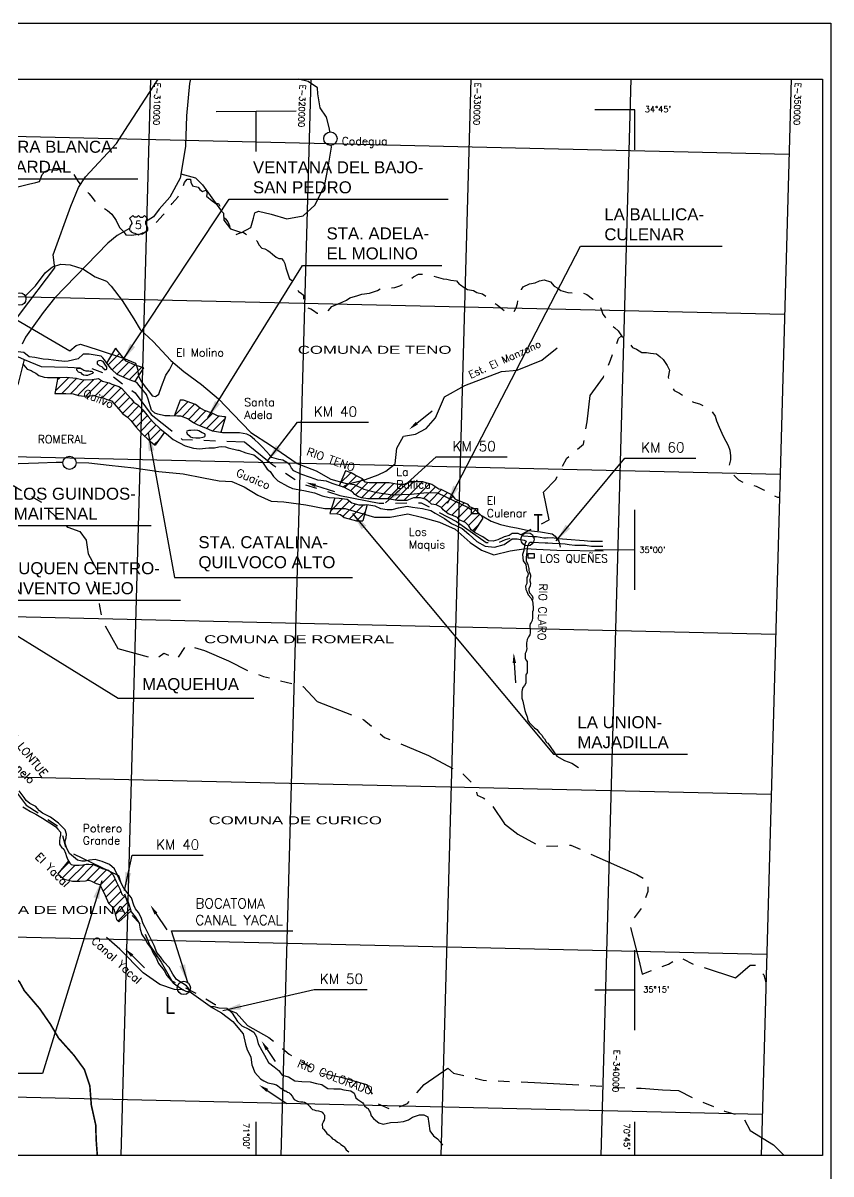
# Model space of a CAD drawing. Extents: x -169 to 91, y -255 to -61.
# Drawn here: x -2.4 to 86.5, y -187.1 to -60.6 of the extents above; entities that cross this region are included whole.
import ezdxf
from ezdxf.enums import TextEntityAlignment as Align

# ---------------------------------------------------------------- set-up
doc = ezdxf.new("R2010")
doc.units = 0
doc.linetypes.add('PHANTOM', pattern=[63.5, 31.75, -6.35, 6.35, -6.35, 6.35, -6.35])
doc.layers.get('0').update_dxf_attribs({"linetype": 'CONTINUOUS'})
for name, color, linetype in [('2', 7, 'CONTINUOUS'), ('4', 4, 'CONTINUOUS'), ('8', 8, 'CONTINUOUS'), ('CAMINOS', 10, 'CONTINUOUS'), ('CARTAS-IGM', 10, 'CONTINUOUS'), ('CIUDADES', 3, 'CONTINUOUS'), ('COMUNAS', 32, 'CONTINUOUS'), ('COORDENADAS', 1, 'CONTINUOUS'), ('FFCC', 7, 'CONTINUOUS'), ('PROVINCIAS', 32, 'CONTINUOUS'), ('RIO', 4, 'CONTINUOUS'), ('RUTA5', 6, 'CONTINUOUS'), ('SECTOR_B', 40, 'CONTINUOUS'), ('SECTOR_C', 90, 'CONTINUOUS')]:
    doc.layers.add(name, color=color, linetype=linetype)
doc.styles.add('1', font='ARIAL.TTF')
doc.styles.add('2', font='ARIAL.TTF')
doc.styles.add('ROMANS', font='romans.shx')
doc.linetypes.add('TRACKS', pattern='A,3.81,[130,ltypeshp.shx,S=6.35,R=0,X=0,Y=0],3.81', length=7.62)
doc.dimstyles.get("Standard").update_dxf_attribs({"dimscale": 0, "dimtxt": 3, "dimasz": 2, "dimexe": 1.25, "dimexo": 0.625, "dimtad": 1, "dimdec": 4, "dimtxsty": '1', "dimcen": 2.5, "dimclrd": 2, "dimclre": 2, "dimazin": 3, "dimtfac": 1, "dimtdec": 4, "dimtmove": 0, "dimatfit": 3, "dimtolj": 1, "dimtzin": 0})
pattern_1 = [(45, (-94.3431, -104.667), (-0.4939148, 0.4939148), [])]

# ---------------------------------------------------------------- blocks, each defined once
blk = doc.blocks.new('CARTA')
at = {"layer": '8'}
for p, q in [((-69.07, 521.7), (-69.07, 776.7)), ((-69.07, 776.7), (124.93, 776.7))]:
    blk.add_line(p, q, dxfattribs=at)

msp = doc.modelspace()

# ---------------------------------------------------------------- hatches: boundary and pattern name
at = {"layer": 'SECTOR_B'}
h = msp.add_hatch(dxfattribs=at)
h.set_pattern_fill('ANSI31', color=256, scale=0.22, style=0)
h.set_pattern_definition(pattern_1)
h.paths.add_polyline_path([(9.77, -102.27), (9.48, -101.91), (8.43, -100.75), (8.14, -100.57), (7.38, -100.31), (7.06, -100.17), (6.33, -99.99), (5.9, -99.7), (5.21, -99.81), (4.42, -99.84), (4.05, -99.81), (3.44, -99.63), (2.35, -99.55), (1.57, -99.56), (1.42, -99.56), (1.11, -101.32), (1.58, -101.32), (2.3, -101.32), (3.13, -101.37), (3.71, -101.54), (4.37, -101.61), (5.39, -101.56), (5.49, -101.55), (5.61, -101.62), (6.48, -101.84), (6.75, -101.96), (7.33, -102.15), (8.14, -103.05), (8.57, -103.58), (9.08, -103.92), (9.47, -104.31), (10.02, -104.99), (10.64, -105.7), (11.51, -106.52), (12.12, -107.02), (13.16, -105.59), (12.67, -105.2), (11.91, -104.47), (11.36, -103.86), (10.78, -103.14), (10.21, -102.56)])
h = msp.add_hatch(dxfattribs=at)
h.set_pattern_fill('ANSI31', color=256, scale=0.22, style=0)
h.set_pattern_definition(pattern_1)
h.paths.add_polyline_path([(16.55, -102.54), (15.25, -102.08), (14.9, -102.08), (14.22, -103.82), (14.6, -103.84), (14.95, -103.84), (15.71, -104.11), (16.07, -104.37), (16.33, -104.55), (16.87, -104.82), (17.71, -105.13), (18.43, -105.49), (19.34, -105.63), (19.87, -103.9), (19.68, -103.9), (18.97, -103.79), (18.41, -103.51), (17.57, -103.2), (17.17, -103)])
h = msp.add_hatch(dxfattribs=at)
h.set_pattern_fill('ANSI31', color=256, scale=0.22, style=0)
h.set_pattern_definition(pattern_1)
h.paths.add_polyline_path([(37.73, -112.9), (38.75, -113.08), (39.45, -113.08), (39.81, -113.08), (40.55, -112.8), (41.32, -112.8), (41.81, -112.94), (42.13, -113.15), (42.52, -113.5), (43.05, -113.57), (43.61, -113.86), (43.79, -114.14), (44.35, -114.56), (44.95, -114.77), (45.37, -114.95), (45.55, -115.23), (46.25, -115.51), (46.64, -115.9), (46.89, -116.32), (47.17, -116.55), (48.17, -115.03), (48.05, -114.81), (47.24, -114.01), (46.74, -113.81), (46.57, -113.54), (45.58, -113.13), (45.13, -112.97), (44.84, -112.5), (43.57, -111.87), (43.33, -111.84), (42.56, -111.32), (41.57, -111.04), (40.22, -111.04), (39.48, -111.32), (38.9, -111.32), (37.88, -111.14), (35.65, -111.14), (35.24, -111.08), (35.03, -110.84), (33.28, -111.29), (32.76, -111.6), (32.97, -111.67), (33.29, -111.85), (33.82, -112.13), (34.1, -112.45), (34.42, -112.66), (34.84, -112.8), (35.51, -112.9), (36.43, -112.9)])
h.paths.add_polyline_path([(35.03, -110.84), (34.92, -110.73), (34.13, -110.3), (33.68, -110.05), (33.06, -109.85), (32.36, -111.47), (32.76, -111.6), (33.28, -111.29)])
h = msp.add_hatch(dxfattribs=at)
h.set_pattern_fill('ANSI31', color=256, scale=0.22, style=0)
h.set_pattern_definition(pattern_1)
h.paths.add_polyline_path([(32.91, -114.96), (34.28, -115.35), (34.98, -115.35), (35.46, -113.55), (35.4, -113.54), (35.21, -113.59), (34.52, -113.59), (33.76, -113.37), (33.26, -112.94), (32.35, -112.83), (31.9, -112.8), (31.34, -114.52), (32.19, -114.58), (32.52, -114.62)])
at = {"layer": 'SECTOR_C'}
h = msp.add_hatch(dxfattribs=at)
h.set_pattern_fill('ANSI31', color=256, scale=0.22, style=0)
h.set_pattern_definition(pattern_1)
h.paths.add_polyline_path([(8.96, -97.78), (8.69, -97.5), (8.23, -96.93), (7.96, -96.57), (7.79, -96.36), (6.81, -97.98), (6.83, -98), (7.37, -98.68), (7.96, -99.26), (9.3, -99.84), (9.88, -100.04), (10.87, -98.51), (9.93, -98.2)])
h = msp.add_hatch(dxfattribs=at)
h.set_pattern_fill('ANSI31', color=256, scale=0.22, style=0)
h.set_pattern_definition(pattern_1)
h.paths.add_polyline_path([(6.06, -155.33), (6.25, -155.75), (6.64, -156.53), (6.99, -157.36), (7.53, -157.9), (7.61, -158.14), (7.89, -159.16), (8.12, -159.44), (9.47, -158.25), (9.29, -157.6), (9.09, -157.04), (8.86, -156.75), (8.48, -156.37), (8.24, -155.8), (7.84, -155), (7.5, -154.24), (7, -153.76), (6.3, -153.57), (5.99, -153.4), (5.34, -153.12), (4.84, -153.07), (4.54, -153.07), (4.18, -153.17), (3.78, -153.19), (3.24, -153.19), (2.91, -153.11), (2.74, -152.98), (2.59, -152.72), (1.41, -154.16), (1.41, -154.17), (2.12, -154.72), (3.03, -154.95), (3.83, -154.95), (4.46, -154.91), (4.77, -154.83), (4.89, -154.84), (5.22, -154.99), (5.65, -155.22)])

# ---------------------------------------------------------------- linework, layer by layer
at = {"layer": '2'}
for p, q in [((40.91, -104.59), (42.59, -103.22)), ((29.76, -111.44), (31.84, -112.1)), ((51.63, -130.96), (51.77, -133.13)), ((12.21, -158.51), (13.41, -160.32)), ((9.59, -163.14), (10.97, -164.47)), ((24.45, -173.45), (25.32, -174.78)), ((24.46, -177.96), (26.62, -179.4))]:
    msp.add_line(p, q, dxfattribs=at)
at = {"layer": '2', "flags": 128}
for points in [[(10.31, -81.77), (10.23, -81.85, -0.233038), (9.99, -81.95, -0.233038), (9.74, -81.85), (9.67, -81.77), (9.32, -82.09), (9.34, -82.12), (9.38, -82.17), (9.42, -82.23), (9.45, -82.28), (9.48, -82.33), (9.5, -82.38), (9.51, -82.4), (9.53, -82.45), (9.54, -82.5), (9.55, -82.57), (9.55, -82.63), (9.5, -82.74), (9.46, -82.82), (9.4, -82.95), (9.36, -83.02), (9.34, -83.09), (9.33, -83.13), (9.32, -83.18), (9.32, -83.24), (9.32, -83.29), (9.32, -83.34), (9.34, -83.39), (9.38, -83.44), (9.41, -83.46), (9.48, -83.55), (9.58, -83.61), (9.7, -83.66), (9.89, -83.72), (9.97, -83.74), (10.06, -83.78), (10.14, -83.81), (10.24, -83.86), (10.28, -83.88), (10.31, -83.9)], [(10.31, -81.77), (10.38, -81.85, 0.233038), (10.63, -81.95, 0.233038), (10.87, -81.85), (10.95, -81.77), (11.3, -82.09), (11.27, -82.12), (11.24, -82.17), (11.19, -82.23), (11.16, -82.28), (11.13, -82.33), (11.11, -82.38), (11.1, -82.4), (11.08, -82.45), (11.08, -82.5), (11.07, -82.57), (11.07, -82.63), (11.11, -82.74), (11.15, -82.82), (11.21, -82.95), (11.25, -83.02), (11.28, -83.09), (11.29, -83.13), (11.29, -83.18), (11.29, -83.24), (11.29, -83.29), (11.29, -83.34), (11.28, -83.39), (11.24, -83.44), (11.21, -83.46), (11.13, -83.55), (11.04, -83.61), (10.92, -83.66), (10.72, -83.72), (10.65, -83.74), (10.55, -83.78), (10.47, -83.81), (10.38, -83.86), (10.33, -83.88), (10.31, -83.9)]]:
    msp.add_lwpolyline(points, format="xyb", dxfattribs=at)
at = {"layer": '2'}
for points in [[(41.02, -104.74), (40.79, -104.45), (40.06, -105.29)], [(29.71, -111.62), (29.82, -111.27), (28.72, -111.11)], [(51.45, -130.97), (51.82, -130.95), (51.56, -129.86)], [(12.06, -158.61), (12.37, -158.41), (11.61, -157.59)], [(9.47, -163.27), (9.72, -163.01), (8.81, -162.37)], [(24.29, -173.55), (24.6, -173.35), (23.84, -172.53)], [(24.36, -178.11), (24.56, -177.8), (23.54, -177.35)]]:
    msp.add_solid(points, dxfattribs=at)
at = {"layer": '8', "color": 8}
for p, q in [((-167.48, -66.76), (82.06, -66.76)), ((-167.48, -66.76), (85.51, -66.76)), ((85.51, -66.76), (85.51, -185.12)), ((78.77, -185.12), (-167.48, -185.12)), ((85.51, -185.12), (-167.48, -185.12))]:
    msp.add_line(p, q, dxfattribs=at)
at = {"layer": 'CAMINOS'}
for points in [[(31.35, -72.57), (31.32, -72.22), (30.96, -70.94), (30.29, -69.92), (30.04, -68.39), (29.99, -67.73), (28.97, -67.02), (27.88, -66.76)], [(14.96, -77.18), (16.57, -77.62), (17.33, -78.39), (18.35, -79.82), (19.32, -81.14), (19.63, -81.5), (19.68, -82.26), (20.4, -83.23), (21.62, -83.64), (22.64, -83.08), (22.95, -82.06), (23.1, -81.45), (23.51, -81.29), (24.89, -81.6), (26.62, -82.11), (28.41, -81.8), (29.68, -80.63), (30.75, -78.54), (31.16, -76.45), (31.52, -74.26), (31.5, -74.04)], [(-2.15, -90.63), (-1.04, -89.49), (0.03, -88.06), (0.85, -87.4), (1.76, -87.1), (2.79, -87.2), (4.16, -87.61), (5.54, -88.52), (6.77, -88.98), (7.28, -89.54), (8.5, -91.12), (9.78, -93.11), (10.49, -94.29), (11.92, -95.61), (13.86, -97.7), (15.29, -98.93), (17.23, -100.35), (19.11, -101.93), (20.7, -103.62), (22.64, -105.61), (24.83, -107.03), (27.74, -109.02), (29.83, -109.84), (31.46, -110.76), (33.03, -111.18), (34, -111.33), (35.07, -111.84), (36.5, -112.2), (38.23, -112.46), (40.27, -112.4), (42.01, -112.2), (43.18, -112.25), (46.55, -113.88)], [(-3.12, -91.52), (-3.34, -92.3), (-3.39, -92.76), (-3.08, -93.22), (2.73, -96.63), (3.45, -96.07), (3.91, -95.92), (5.85, -96.53), (8.65, -97.45), (9.98, -98.01), (10.18, -98.62), (10.29, -99.44), (10.64, -100.05), (11.05, -100.61), (11.51, -101.17), (11.82, -101.58), (12.17, -101.68), (12.53, -101.42), (12.84, -100.56), (13.3, -99.33), (13.71, -98.72), (14.1, -97.91)], [(-7.93, -109.66), (-5.47, -109.03), (-2.91, -109.03), (-0.68, -108.97), (1.23, -108.9), (1.98, -108.9)], [(3.43, -108.92), (4.84, -108.97), (7.08, -109.23), (9.77, -109.49), (12.53, -109.89), (15.23, -110.15), (17.46, -110.61), (19.17, -110.94), (20.55, -111), (21.93, -111.59), (23.44, -112.51), (24.89, -113.17), (26.27, -113.23), (28.7, -113.56), (30.8, -113.96), (33.03, -113.96), (36.25, -114.94), (37.96, -114.94), (39.93, -114.55), (41.44, -114.94), (43.42, -115.47), (45.12, -116.25), (46.77, -117.7), (48.01, -118.55), (49.39, -119.08), (51.17, -118.62), (52.88, -118.36)], [(46.55, -113.88), (46.93, -114.11)], [(47.59, -114.49), (48.11, -114.79), (49.07, -115.37), (50.12, -115.72), (51.08, -115.94), (52.06, -116.14), (53.19, -116.39), (54.52, -116.55), (55.78, -116.77), (56.13, -117.02), (56.53, -117.58), (56.68, -118.23)], [(52.88, -118.36), (54.06, -118.46), (56.31, -118.56), (61.4, -118.63)]]:
    msp.add_lwpolyline(points, dxfattribs=at)
at = {"layer": 'CARTAS-IGM', "color": 2}
for p, q in [((27.65, -70.3), (18.85, -70.35)), ((23.25, -74.72), (23.25, -70.32)), ((64.88, -70.13), (60.48, -70.15)), ((64.88, -74.53), (64.88, -70.13)), ((64.88, -122.93), (64.88, -114.13)), ((64.88, -118.53), (60.48, -118.55)), ((64.88, -171.33), (64.88, -162.53)), ((64.88, -166.93), (60.48, -166.95)), ((23.25, -185.12), (23.25, -181.42)), ((64.88, -185.12), (64.88, -181.42))]:
    msp.add_line(p, q, dxfattribs=at)
at = {"layer": 'CIUDADES'}
for points in [[(46.93, -113.96), (47.59, -113.96), (47.59, -114.58), (46.93, -114.58)], [(53.17, -118.92), (53.8, -118.92), (53.8, -119.45), (53.17, -119.45)]]:
    msp.add_lwpolyline(points, close=True, dxfattribs=at)
for centre, radius in [((31.41, -73.31), 0.74), ((-2.76, -90.94), 0.682), ((2.71, -108.95), 0.726), ((53.08, -117.36), 0.726), ((15.29, -166.69), 0.726)]:
    msp.add_circle(centre, radius, dxfattribs=at)
at = {"layer": 'COMUNAS', "color": 36, "linetype": 'PHANTOM', "ltscale": 0.2, "flags": 128}
for points in [[(-19.75, -103.23), (-19.57, -99.99), (-19.62, -96.59), (-18.75, -92.78), (-20.28, -92.85), (-24.14, -92.75), (-27.31, -91.74), (-28.04, -90.95), (-31.39, -89.42), (-31.94, -89.4), (-33.66, -89.25), (-35.2, -89.03), (-34.99, -87.97), (-34.86, -85.49), (-34.86, -85.49), (-34.85, -85.49), (-34.28, -85.35), (-34.08, -84.92), (-33.95, -84.53), (-33.66, -84), (-33.36, -83.71), (-32.84, -83.69), (-32.12, -84.02), (-31.44, -84.24), (-30.51, -84.35), (-30.05, -84.22), (-29.58, -83.77), (-28.96, -83.36), (-28.17, -82.92), (-27.66, -82.67), (-27.17, -82.37), (-26.85, -81.45), (-26.8, -80.84), (-26.78, -80.36), (-26.62, -79.37), (-26.22, -78.96), (-25.58, -78.98), (-25.06, -78.61), (-24.75, -78.15), (-24.12, -78.06), (-23.65, -78.03), (-23.18, -78.15), (-22.25, -78.18), (-21.59, -77.9), (-21.02, -77.51), (-20.42, -77.44), (-19.96, -77.62), (-19.35, -77.82), (-18.91, -78.19), (-18.64, -78.96), (-18.41, -79.91), (-18.1, -80.46), (-17.79, -80.94), (-17.7, -81.35), (-17.77, -81.76), (-17.92, -82.41), (-17.8, -82.85), (-17.2, -83.15), (-16.74, -83.36), (-16.1, -83.52), (-15.6, -83.72), (-14.93, -83.6), (-14.5, -83.49), (-13.99, -83.4), (-13.51, -83.34), (-12.7, -83.53), (-12.21, -83.87), (-11.78, -84.46), (-10.8, -84.33), (-10.06, -83.94), (-9.41, -83.8), (-8.87, -83.85), (-8.29, -83.62), (-7.8, -83.16), (-7.6, -82.65), (-7.28, -82.04), (-7.05, -81.19), (-6.81, -80.53), (-6.67, -79.7), (-6.43, -78.83), (-5.72, -78.8), (-4.86, -78.95), (-3.95, -78.89), (-3.36, -78.62), (-2.83, -78.58), (-1.78, -78.3), (-1, -78.13), (-0.58, -78.01), (-0.31, -77.27), (0.01, -76.91), (0.57, -76.71), (1.31, -76.79), (1.73, -76.6), (2.39, -76.57), (3.1, -77.12), (3.64, -77.98), (3.91, -78.33), (4.24, -78.66), (4.65, -79.13), (4.84, -79.36), (5.04, -79.61), (5.55, -80.23), (6.16, -80.76), (6.88, -81.21), (7.37, -81.61), (7.85, -82.3), (8.21, -83.07), (8.65, -83.53), (8.91, -83.9), (9.54, -83.94), (10.3, -83.8), (10.73, -83.78), (11.47, -83.27), (11.86, -82.91), (12.33, -82.45), (12.63, -82.09), (13.02, -81.7), (13.29, -81.33), (13.6, -80.92), (14, -80.43), (14.29, -80.1), (14.61, -79.75), (14.97, -79.14), (15.13, -78.77), (15.37, -78.13), (15.65, -77.76), (16.03, -77.77), (16.05, -78.08), (16.24, -78.49), (16.86, -78.64), (17.03, -78.92), (17.33, -79.12), (17.69, -78.97), (17.84, -79.25), (17.77, -79.65), (18.39, -80.14), (18.79, -80.45), (19.11, -80.44), (19.3, -80.89), (19.57, -81.59), (19.64, -81.94), (19.88, -82.12), (20.11, -82.45), (20.42, -83.14), (20.5, -83.47), (20.68, -83.77), (21.02, -83.88), (21.47, -83.68), (21.8, -83.59), (22.05, -83.78), (22.33, -83.94), (22.61, -84.07), (22.97, -84.25), (23.33, -84.53), (23.57, -85.04), (23.87, -85.37), (24.18, -85.41), (24.52, -85.62), (24.78, -85.79), (25.03, -86), (25.43, -86.34), (25.73, -86.49), (26.03, -86.5), (26.25, -86.74), (26.38, -87.04), (26.5, -87.51), (26.9, -88.74), (27.2, -88.89), (27.41, -89.12), (27.65, -89.71), (27.91, -90.13), (28.2, -90.3), (28.46, -90.53), (28.43, -90.99), (28.36, -91.41), (28.51, -91.71), (28.89, -91.88), (29.27, -92.02), (29.55, -92.22), (29.94, -92.5), (30.23, -92.49), (30.55, -92.55), (30.87, -92.57), (31.56, -91.76), (32.25, -91.49), (32.68, -91.28), (33.19, -91.07), (33.54, -90.82), (34.43, -90.54), (34.86, -90.4), (35.69, -90.29), (36.59, -90.01), (37.12, -89.7), (37.63, -89.72), (38.48, -89.68), (39.04, -89.48), (39.76, -89.11), (40.56, -88.5), (41.08, -88.22), (41.49, -88.21), (41.92, -88.2), (42.67, -88.41), (43.79, -88.73), (44.22, -88.77), (44.65, -88.88), (45.28, -88.93), (45.55, -89.3), (45.71, -89.4), (46.1, -89.68), (46.48, -89.88), (47.14, -89.99), (47.52, -90.23), (48.14, -90.37), (48.77, -90.83), (49.39, -91.33), (49.74, -91.59), (50.13, -91.91), (50.58, -92.23), (51, -92.34), (51.51, -92.52), (51.84, -91.93), (51.97, -91.42), (52.09, -90.86), (52.23, -90.29), (52.42, -89.91), (52.59, -89.6), (53.29, -89.26), (53.93, -89.18), (54.39, -88.94), (54.92, -88.83), (55.62, -89.04), (56.02, -89.52), (56.43, -89.76), (56.76, -90), (57.5, -90.22), (58.16, -90.27), (58.92, -90.19), (59.6, -90.46), (60.23, -90.93), (60.58, -91.23), (61.03, -91.57), (61.21, -92.17), (61.37, -92.61), (61.62, -92.94), (61.89, -93.3), (62.26, -93.73), (62.69, -94.12), (63.05, -94.44), (63.4, -94.98)], [(-16.11, -123.15), (-17.99, -121.52), (-19.13, -120.28), (-20.3, -118.83), (-21.33, -116.94), (-22.35, -114.77), (-24, -113.19), (-27.03, -113.26), (-29.2, -113.15), (-31.09, -113.53), (-33.64, -112.88), (-34.91, -112.19), (-36.32, -111.71), (-36.32, -111.71), (-34.98, -110.2), (-32.58, -109.66), (-29.49, -108.6), (-28.05, -107.86), (-24.96, -106.47), (-23.42, -105.78), (-21.08, -104.77), (-19.75, -103.23), (-18.36, -102.16), (-18.36, -102.16), (-13.62, -98.01), (-9.89, -95.3), (-7.39, -95.08), (-4.25, -96.73), (-2.28, -97.58), (-2.95, -100.25), (-4.38, -103.3), (-6.76, -107.91), (-8.43, -110.67), (-11.66, -113.81), (-9.55, -114.44), (-8.12, -112.03), (-5.83, -111.5), (-3.42, -111.5), (-0.38, -113.28), (-0.26, -113.49), (1.12, -114.82), (2.53, -116.04), (3.84, -116.51), (4.55, -117.46), (4.65, -118.22), (4.76, -118.97), (5.68, -120.64), (5.32, -121.69), (5.75, -122.94), (6, -124.73), (6.35, -126.37), (8.02, -129.38), (12.26, -130.52), (13.08, -129.88), (14.57, -130.53), (15.56, -129.01), (17.55, -129.58), (20.18, -130.72), (22.29, -131.79), (24.04, -132.43), (28.41, -133.55), (29.96, -135.21), (35.09, -137.2), (37.36, -139.14), (42.19, -141.12), (46.02, -143.17), (47.29, -144.53), (47.55, -145.5), (48.21, -145.79), (48.96, -146.26), (50.56, -148.64), (52.01, -149.77), (54.52, -151.13), (57.86, -151), (65.1, -154.22), (66.33, -154.9), (66.3, -156.1), (65.61, -157.94), (64.31, -159.61), (65.28, -163.47), (65.68, -165.16), (68.58, -164.07), (69.81, -163.34), (71.3, -164.07), (75.94, -165.58), (77.56, -164.18), (78.12, -164.17), (79.06, -165.25), (79.3, -166.06)], [(-2.28, -97.58), (-0.41, -98.38), (2.52, -98.44), (5.02, -98.54), (7.47, -99.45), (9.92, -101.26), (11.7, -103.63), (13.41, -104.98), (15.12, -106.39), (21.94, -106.64), (25.08, -109.19), (28.17, -111.21), (32.45, -112.55), (36.75, -113.4), (41.38, -113.34), (45.27, -115.42), (48.52, -117.71), (49.79, -117.76), (50.65, -117.39), (51.89, -117.08), (55.45, -115.24), (54.85, -112.17), (56.18, -110.78), (57.41, -108.44), (59.23, -106.92), (59.63, -104.43), (59.98, -101.56), (61.43, -99.55), (62.19, -97.68), (63.1, -95.29), (63.4, -94.98), (63.4, -94.98), (63.6, -95.29), (64.21, -95.69), (64.63, -96.28), (65.06, -96.44), (65.65, -96.83), (66.15, -96.84), (66.59, -96.89), (67.27, -96.98), (67.64, -97.27), (68.01, -97.59), (68.43, -98.27), (68.7, -98.78), (68.55, -99.54), (68.83, -100.4), (69.22, -101), (69.81, -101.31), (70.45, -101.72), (70.77, -102.01), (71.34, -102.29), (71.98, -102.47), (72.41, -102.66), (73.1, -102.96), (73.35, -103.29), (73.71, -103.83), (73.88, -104.33), (74.17, -105.05), (74.44, -105.68), (74.64, -106.1), (75.13, -107.04), (75.33, -107.55), (75.42, -108.19), (75.4, -108.61), (75.2, -109.42), (75.51, -110.06), (75.97, -110.5), (76.29, -110.81), (76.87, -111.13), (78.21, -111.53), (79.04, -111.92), (79.48, -112.05), (79.92, -112.43), (80.57, -112.72), (80.78, -112.74)], [(-54.13, -160.6), (-54.94, -159.84), (-55.9, -159.05), (-53.41, -155.68), (-51.1, -153.29), (-47.37, -151.17), (-46.99, -150.56), (-47.53, -148.96), (-46.56, -147.97), (-45.02, -145.66), (-45.01, -145.04), (-44.07, -143.67), (-41.9, -141.25), (-41.24, -138.4), (-39.36, -132.91), (-37.5, -132.04), (-35.63, -132.14), (-34.95, -130.75), (-33.28, -131.2), (-30.41, -131.76), (-29, -132.33), (-27.83, -130.52), (-26.31, -128.97), (-25.14, -130.41), (-24.63, -131.31), (-17.49, -125.09), (-16.11, -123.15), (-14.74, -125.03), (-13.96, -127.41), (-13.27, -131.61), (-11.62, -134.63), (-9.58, -136.23), (-7.24, -138.92), (-5.83, -141.54), (-2.05, -146.58), (-0.19, -147.8), (1.71, -149.1), (2.39, -151.58), (8.11, -154.34), (9.47, -158.56), (10.72, -159.92), (11.54, -162.03), (12.8, -163.85), (13.97, -165.9), (16.44, -167.19), (18.74, -168.5), (21.03, -169.44), (22.29, -170.82), (24.62, -172.14), (26.87, -173.97), (30.24, -176.01), (32.58, -176.5), (35.37, -177.32), (36.57, -179.38), (38.2, -180.11), (39.88, -179.4), (41.7, -177.31), (44.32, -175.53), (44.94, -176.05), (48.2, -176.84), (53.86, -177.1), (59.41, -177.36), (63.04, -177.65), (65.59, -177.72), (67.93, -177.9), (69.67, -177.95), (71.52, -178.92), (74.76, -180.23), (76.76, -180.84), (77.58, -182.37), (80.13, -183.95), (81.3, -185.12)]]:
    msp.add_lwpolyline(points, dxfattribs=at)
at = {"layer": 'COORDENADAS', "color": 7}
for p, q in [((11.63, -66.76), (8.34, -185.12)), ((29.24, -66.76), (25.95, -185.12)), ((46.84, -66.76), (43.55, -185.12)), ((64.45, -66.76), (61.16, -185.12)), ((82.06, -66.76), (78.77, -185.12)), ((81.83, -75.06), (-164.51, -69.35)), ((81.34, -92.66), (-165, -86.94)), ((80.85, -110.25), (-165.49, -104.54)), ((80.36, -127.84), (-165.98, -122.13)), ((79.87, -145.44), (-166.47, -139.72)), ((79.38, -163.03), (-166.96, -157.32)), ((78.89, -180.62), (-167.44, -174.91))]:
    msp.add_line(p, q, dxfattribs=at)
at = {"layer": 'FFCC', "linetype": 'TRACKS', "ltscale": 0.1, "flags": 128}
msp.add_lwpolyline([(-16.42, -111.5), (-11.76, -107.04), (-8.73, -103.96), (-6.84, -101.88), (-6.44, -101.28), (-6.29, -100.73), (-6.39, -100.29), (-6.79, -99.54), (-6.84, -98.6), (-6.84, -98), (-4.45, -94.87), (-2.66, -92.49), (1.1, -87.5), (0.92, -86.07), (2.84, -80.73), (3.71, -78.68), (4.46, -77.5), (7.87, -73.84), (8.81, -72.41), (12.47, -66.76), (12.47, -66.76)], dxfattribs=at)
at = {"layer": 'PROVINCIAS', "color": 36, "linetype": 'PHANTOM', "ltscale": 0.2, "const_width": 0.176, "flags": 128}
msp.add_lwpolyline([(5.77, -185.12), (5.64, -183.33), (5.6, -181.77), (5.11, -179.58), (4.95, -177.47), (4.35, -175.66), (3.19, -174.08), (1.5, -172.19), (0.63, -170.71), (-0.57, -168.97), (-2.26, -166.99), (-2.79, -166.02), (-4.54, -164.51), (-5.94, -163.27), (-6.82, -162.13), (-9.47, -158.89), (-9.96, -157.33), (-10.68, -155.47), (-11.63, -153.65), (-12.61, -152.12), (-13.94, -151.29), (-14.5, -150.97), (-15.98, -151.21), (-17.31, -150.12), (-17.89, -149.76), (-18.72, -148.62), (-20.55, -147.29), (-23.7, -145.48), (-24.43, -144.11), (-26.61, -142.98), (-27.86, -142.92), (-29.7, -142.69), (-30.79, -143.79), (-33.01, -144.39), (-34.43, -145.39), (-35.23, -147.5), (-37.14, -151.8), (-38.37, -152.98), (-39.75, -154.11), (-40.43, -155.4), (-42.14, -156.73), (-43.31, -157.25), (-44.55, -158.07), (-46.2, -158.64), (-46.2, -158.64), (-46.04, -158.32), (-46.02, -157.97), (-45.99, -157.73), (-46.07, -157.75), (-46.29, -157.8), (-46.53, -157.86), (-46.73, -157.84), (-46.99, -157.77), (-47.15, -157.63), (-47.33, -157.43), (-47.48, -157.25), (-47.61, -157.23), (-47.8, -157.32), (-48.19, -157.46), (-48.56, -157.44), (-48.84, -157.46), (-49.31, -157.51), (-49.64, -157.69), (-49.81, -157.93), (-50.03, -158.23), (-50.3, -158.29), (-50.68, -158.18), (-51.06, -158.23), (-51.18, -158.41), (-51.19, -158.72), (-51.37, -158.84), (-51.56, -158.78), (-51.77, -158.71), (-52.03, -158.8), (-52.24, -158.92), (-52.57, -158.97), (-52.69, -158.94), (-52.87, -158.99), (-53.06, -159.13), (-53.12, -159.3), (-53.13, -159.66), (-53.12, -159.89), (-53.13, -160.1), (-53.2, -160.27), (-53.36, -160.38), (-53.52, -160.39), (-53.86, -160.44), (-54.13, -160.6), (-54.34, -160.93), (-54.59, -161.28), (-54.78, -161.48), (-55.17, -161.6), (-55.4, -161.64), (-55.71, -161.62), (-55.93, -161.7), (-55.97, -161.95), (-55.91, -162.1), (-55.83, -162.27), (-55.83, -162.41), (-55.93, -162.63), (-56.09, -162.68), (-56.35, -162.64), (-56.69, -162.56), (-56.92, -162.57), (-57.24, -162.74), (-57.26, -162.9), (-57.18, -163.03), (-56.91, -163.11), (-56.82, -163.21), (-56.92, -163.45), (-57.09, -163.45), (-57.36, -163.42), (-57.59, -163.34), (-57.79, -163.15), (-57.95, -163.03), (-58.15, -162.99), (-58.22, -163.12), (-58.24, -163.24), (-58.54, -163.12), (-59.59, -162.56), (-60.2, -162.26), (-60.99, -161.85), (-61.2, -161.73), (-62.47, -160.88), (-62.83, -160.65), (-63.18, -160.44), (-63.39, -160.3), (-63.67, -160.16), (-63.79, -160.15), (-64.12, -160.1), (-64.43, -160.04), (-64.81, -159.97), (-64.69, -160.37), (-65.17, -159.24), (-70.23, -158.49), (-74.88, -161.14), (-76.25, -159.22), (-81.44, -156.11), (-82.11, -154.19), (-82.37, -151.14), (-83.71, -148.7), (-83.3, -148.07), (-82.39, -146.79), (-82.94, -144.49), (-84.1, -141.46), (-86.23, -137.36), (-87, -136.68), (-88.01, -136.02), (-88.85, -133.98), (-90.27, -131.19), (-90.88, -128.99), (-93.16, -127.72), (-94.74, -125.52), (-95.91, -123.59), (-96.8, -122.83), (-97.49, -121.18), (-98.11, -119.95), (-98.7, -118.78), (-99.32, -118.09), (-100.8, -116.51), (-104.45, -115.15), (-106.27, -113.04), (-110.62, -112.81), (-112.21, -115.01), (-114.24, -115.56), (-116.65, -116.01), (-119.02, -116.28), (-121.19, -117.34), (-122.11, -117.34), (-126.76, -117.63), (-129.19, -118.62), (-130.83, -118.27), (-131.32, -118.04), (-131.78, -117.88), (-133.4, -116.54), (-134.27, -114.57), (-134.84, -114.24), (-134.93, -114.13), (-135.16, -114.04), (-135.44, -114.13), (-135.67, -114.13), (-135.83, -114.13), (-136.18, -114.26), (-136.64, -114.41), (-136.77, -114.48), (-136.86, -114.54), (-136.94, -114.56), (-137.36, -114.83), (-137.64, -115.05), (-137.99, -115.26), (-138.17, -115.43), (-138.39, -115.73), (-138.66, -115.99), (-138.92, -116.3), (-139.15, -116.55), (-139.27, -116.91), (-139.29, -116.96), (-139.34, -116.98), (-139.45, -117.08), (-139.62, -117.39), (-139.86, -117.59), (-140.04, -117.8), (-140.31, -118), (-140.52, -118.18), (-140.72, -118.24), (-141.14, -118.45), (-141.58, -119.28), (-141.76, -119.62), (-141.86, -120.07), (-141.83, -120.72), (-142.02, -120.88), (-142.29, -121), (-142.46, -121.2), (-142.64, -121.33), (-142.8, -121.43), (-142.88, -121.66), (-142.95, -121.87), (-143.02, -122.2), (-143.05, -122.32), (-143.12, -122.58), (-143.17, -122.8), (-143.35, -123.11), (-143.42, -123.33), (-143.55, -123.53), (-143.71, -123.73), (-143.92, -123.92), (-144.15, -124.12), (-144.6, -124.48), (-144.74, -124.77), (-144.95, -124.99), (-145.11, -125.13), (-145.31, -125.31), (-145.51, -125.42), (-145.85, -125.52), (-146.04, -125.6), (-146.37, -125.79), (-146.76, -126), (-147.05, -126.1), (-147.23, -126.25), (-147.82, -126.58), (-148.02, -126.7), (-148.21, -126.79), (-148.5, -126.83), (-148.7, -126.8), (-148.88, -126.76), (-149.21, -126.7), (-149.39, -126.65), (-149.6, -126.64), (-149.77, -126.66), (-149.94, -126.63), (-150.2, -126.54), (-150.35, -126.44), (-150.53, -126.32), (-150.71, -126.21), (-150.91, -126.08), (-151.06, -126.03), (-151.23, -126), (-151.37, -125.95), (-151.54, -125.82), (-151.67, -125.72), (-151.68, -125.71), (-152.25, -125.17), (-152.52, -124.99), (-152.87, -124.79), (-153.08, -124.71), (-153.4, -124.65), (-153.6, -124.64), (-153.89, -124.72), (-154.02, -124.89), (-154.14, -125.03), (-154.18, -125.19), (-154.25, -125.37), (-154.33, -125.52), (-154.39, -125.79), (-154.51, -126.14), (-154.56, -126.33), (-154.6, -126.56), (-154.7, -126.87), (-154.79, -127.11), (-154.9, -127.35), (-155.05, -127.53), (-155.33, -127.83), (-155.51, -128.03), (-155.67, -128.19), (-155.85, -128.35), (-155.95, -128.44), (-156.11, -128.54), (-156.44, -128.75), (-156.61, -128.82), (-156.87, -128.87), (-157.02, -128.9), (-157.24, -128.94), (-157.73, -128.92), (-157.95, -128.87), (-158.17, -128.83), (-158.5, -128.73), (-158.69, -128.65), (-158.97, -128.5), (-159.17, -128.34), (-159.33, -128.19), (-159.48, -128.06), (-159.71, -127.85), (-159.89, -127.71), (-160.04, -127.61), (-160.23, -127.45), (-160.33, -127.26), (-160.44, -127.05), (-160.56, -126.87), (-160.68, -126.69), (-160.86, -126.38), (-160.94, -126.19), (-161.17, -125.99), (-161.3, -125.77), (-161.46, -125.41), (-161.64, -125.09), (-161.84, -124.5), (-161.91, -124.27), (-162.01, -123.94), (-162.1, -123.66), (-162.17, -123.45), (-162.28, -123.17), (-162.34, -123.02), (-162.42, -122.81), (-162.44, -122.62), (-162.45, -122.46), (-162.45, -122.26), (-162.43, -122.05), (-162.42, -121.86), (-162.44, -121.65), (-162.5, -121.53), (-162.54, -121.26), (-162.55, -121.03), (-162.55, -120.72), (-162.55, -120.43), (-162.58, -120.04), (-162.61, -119.67), (-162.57, -119.38), (-162.57, -119.21), (-162.58, -119.05), (-162.6, -118.86), (-162.66, -118.64), (-162.73, -118.5), (-162.77, -118.32), (-162.78, -118.15), (-162.81, -117.95), (-162.83, -117.75), (-162.87, -117.56), (-162.94, -117.24), (-162.98, -117.15), (-162.99, -116.95), (-163, -116.62), (-163, -116.41), (-163.01, -116.14), (-163.03, -115.95), (-163.06, -115.73), (-163.13, -115.43), (-163.17, -115.21), (-163.19, -114.99), (-163.24, -114.77), (-163.26, -114.59), (-163.26, -114.37), (-163.27, -114.18), (-163.29, -113.86), (-163.3, -113.63), (-163.31, -113.43), (-163.34, -113.21), (-163.36, -113.11), (-163.41, -112.95), (-163.44, -112.8), (-163.46, -112.58), (-163.52, -112.39), (-163.58, -112.22), (-163.71, -112.14), (-163.71, -112.14), (-163.77, -112.2)], dxfattribs=at)
at = {"layer": 'RIO'}
for points in [[(55.32, -117.2), (55.13, -117.23), (54.88, -117.23), (54.07, -117.09), (53.72, -117.09), (53.61, -117.09), (52.66, -117.02), (52.07, -116.74), (51.4, -116.74), (51.08, -116.95), (50.52, -117.09), (49.81, -117.41), (49.32, -117.55), (48.79, -117.52), (48.16, -117.09), (47.31, -116.67), (46.89, -116.32), (46.64, -115.9), (46.25, -115.51), (45.55, -115.23), (45.37, -114.95), (44.95, -114.77), (44.35, -114.56), (43.79, -114.14), (43.61, -113.86), (43.05, -113.57), (42.52, -113.5), (42.13, -113.15), (41.81, -112.94), (41.32, -112.8), (40.55, -112.8), (39.81, -113.08), (39.45, -113.08), (38.75, -113.08), (37.73, -112.9), (36.43, -112.9), (35.51, -112.9), (34.84, -112.8), (34.42, -112.66), (34.1, -112.45), (33.82, -112.13), (33.29, -111.85), (32.97, -111.67), (31.61, -111.23), (30.99, -110.96), (30.01, -110.87), (29.21, -110.56), (28.14, -110.2), (27.38, -109.85), (27.11, -109.54), (26.93, -109.18), (26.62, -108.91), (26.18, -108.65), (25.73, -108.6), (24.97, -108.38), (24.75, -108.11), (24.35, -107.67), (23.95, -107.22), (23.55, -106.82), (23.06, -106.38), (22.57, -105.98), (22.21, -105.8), (21.41, -105.66), (19.54, -105.66), (18.43, -105.49), (17.71, -105.13), (16.87, -104.82), (16.33, -104.55), (16.07, -104.37), (15.71, -104.11), (14.95, -103.84), (14.6, -103.84), (13.75, -103.8), (13.21, -103.79), (12.44, -103.61), (12.09, -103.48), (11.73, -103.16), (11.59, -102.67), (11.37, -101.95), (11.19, -101.46), (10.38, -100.47), (10.11, -100.11), (9.3, -99.84), (7.96, -99.26), (7.37, -98.68), (6.83, -98), (6.56, -97.64), (6.39, -97.42), (6.21, -97.24), (5.76, -97.15), (4.86, -97.02), (4.23, -97.02), (3.65, -97.51), (2.57, -97.78), (2.21, -97.82), (1.85, -97.78), (1.49, -97.73), (0.42, -97.6), (-0.17, -97.56), (-1.11, -97.38), (-1.74, -97.29), (-2.32, -96.84), (-3.26, -96.7)], [(32.76, -111.6), (33.28, -111.29), (35.28, -110.78), (36.65, -110.26), (37.5, -109.86), (38.53, -109.07), (38.7, -107.36), (39.44, -106.04), (40.75, -105.82), (41.95, -105.19), (42.98, -103.99), (43.95, -101.71), (46.17, -100.46), (50.22, -98.92), (51.94, -98.75), (54.67, -97.67), (56.33, -96.3)], [(-2.42, -98.07), (-2.3, -98.21), (-1.94, -98.64), (-1.49, -98.81), (-1.29, -98.95), (-1, -99.08), (-0.65, -99.36), (-0.09, -99.55), (0.29, -99.56), (0.82, -99.56), (1.57, -99.56), (2.35, -99.55), (3.44, -99.63), (4.05, -99.81), (4.42, -99.84), (5.21, -99.81), (5.9, -99.7), (6.33, -99.99), (7.06, -100.17), (7.38, -100.31), (8.14, -100.57), (8.43, -100.75), (9.48, -101.91), (9.77, -102.27), (10.21, -102.56), (10.78, -103.14), (11.36, -103.86), (11.91, -104.47), (12.67, -105.2), (13.39, -105.77), (14.11, -106.39), (15.42, -107.08), (16.36, -107.33), (17.01, -107.4), (17.66, -107.33), (18.02, -107.29), (18.31, -107.29), (18.67, -107.29), (19.14, -107.19), (19.43, -107.15), (19.87, -107.19), (20.16, -107.29), (21.21, -107.55), (21.32, -107.55), (22.11, -107.87), (22.98, -108.09), (23.85, -108.78), (24.46, -109.64), (24.79, -109.9), (25.15, -110.44), (25.62, -110.95), (26.67, -111.52), (27.25, -111.78), (28.48, -111.99), (29.64, -112.25), (30.51, -112.57), (31.27, -112.75), (32.35, -112.83), (33.26, -112.94), (33.76, -113.37), (34.52, -113.59), (35.21, -113.59), (35.4, -113.54), (36.28, -113.68), (36.92, -113.96), (37.66, -114.1), (38.19, -114.07), (38.89, -113.89), (39.84, -113.71), (40.44, -113.82), (41.53, -113.96), (42.45, -114.21), (42.94, -114.49), (43.96, -115.09), (44.74, -115.62), (45.9, -116.18), (46.64, -116.81), (47.49, -117.62), (48.44, -118.11), (49.46, -118.22), (50.52, -117.94), (51.4, -117.3), (51.96, -117.3), (52.73, -117.45), (52.94, -117.57)], [(52.94, -117.57), (52.77, -117.91), (52.66, -118.58), (52.54, -119.05), (52.6, -119.72), (52.89, -120.14), (52.98, -120.76), (53.03, -120.91), (53.15, -121.13), (53.12, -121.39), (53.01, -121.57), (53.01, -121.97), (53, -122.24), (52.85, -122.53), (52.88, -122.87), (53.01, -123.12), (53.14, -123.46), (53.44, -123.8), (53.59, -124.1), (53.64, -124.13), (53.69, -123.84), (53.62, -123.6), (53.35, -123.29), (53.26, -122.97), (53.27, -122.76), (53.41, -122.44), (53.43, -122.23), (53.37, -121.95), (53.37, -121.77), (53.43, -121.49), (53.44, -121.33), (53.29, -120.93), (53.26, -120.79), (53.26, -120.58), (53.23, -120.43), (53.14, -120.15), (52.98, -119.8), (52.98, -119.36), (53.04, -118.73), (53.09, -118.34), (53.15, -118), (53.32, -117.66)], [(53.32, -117.66), (53.61, -117.66), (55.02, -117.76), (55.32, -117.75)], [(55.32, -117.2), (55.78, -117.18), (56.46, -117.26), (57.89, -117.38), (58.81, -117.44), (59.31, -117.51), (60.04, -117.57), (60.9, -117.57), (61.31, -117.55)], [(55.32, -117.75), (55.84, -117.79), (56.7, -117.83), (57.22, -117.86), (57.65, -117.94), (58.3, -118), (58.61, -118), (58.9, -118), (59.45, -118.02), (59.66, -118.06), (60.13, -118.1), (60.7, -118.1), (61.07, -118.1), (61.35, -118.1)], [(53.64, -124.13), (53.72, -124.84), (53.69, -125.14), (53.63, -125.35), (53.63, -125.71), (53.63, -125.98), (53.6, -126.28), (53.48, -126.52), (53.39, -126.67), (53.33, -126.85), (53.39, -127.36), (53.39, -127.45), (53.39, -127.65), (53.33, -127.86), (53.18, -128.1), (53.06, -128.37), (53, -128.61), (52.97, -128.73), (52.97, -129), (52.97, -129.15), (53, -129.36), (52.94, -129.69), (52.82, -129.93), (52.82, -130.14), (52.82, -130.43), (52.91, -130.61), (53.03, -130.79), (53.03, -131.18), (53.03, -131.36), (53.03, -131.45), (53.03, -131.6), (53.03, -131.81), (53.06, -132.05), (52.94, -132.2), (52.88, -132.29), (52.91, -132.91), (52.88, -133.18), (52.76, -133.42), (52.58, -133.66), (52.49, -133.9), (52.46, -134.11), (52.46, -134.59), (52.46, -134.83), (52.58, -135.16), (52.7, -135.87), (52.79, -136.17), (52.91, -136.5), (53.03, -136.89), (53.12, -137.28), (53.27, -137.52), (53.48, -137.73), (53.84, -138.09), (54.11, -138.29), (54.38, -138.59), (54.65, -138.89), (54.82, -139.16), (54.94, -139.31), (55.18, -139.7), (55.3, -139.79), (56.32, -141.2), (57.14, -141.69), (57.97, -141.98), (58.69, -142.46)], [(-2.42, -146.77), (-2.06, -147.01), (-1.58, -147.28), (-1, -147.57), (-0.24, -148.02), (0.26, -148.36), (0.86, -148.72), (1.19, -148.98), (1.41, -149.25), (1.71, -149.58), (1.72, -149.94), (1.66, -150.2), (1.61, -150.56), (1.61, -150.88), (1.72, -151.07), (1.84, -151.2), (2.09, -151.44), (2.27, -151.87), (2.39, -152.23), (2.52, -152.61), (2.74, -152.98), (2.91, -153.11), (3.24, -153.19), (3.78, -153.19), (4.18, -153.17), (4.54, -153.07), (4.84, -153.07), (5.34, -153.12), (5.99, -153.4), (6.3, -153.57), (7, -153.76), (7.5, -154.24), (7.84, -155), (8.24, -155.8), (8.48, -156.37), (8.86, -156.75), (9.09, -157.04), (9.29, -157.6), (9.49, -158.33), (9.95, -158.88), (10.39, -159.56), (10.49, -160.23), (10.67, -160.82), (11.06, -161.42), (11.27, -161.78), (11.71, -162.36), (11.9, -162.87), (12.21, -163.32), (12.51, -163.99), (13.12, -164.77), (13.42, -165.34), (14.11, -166.13), (14.7, -166.56), (15.21, -166.89), (15.51, -167.04), (15.86, -167.07), (15.86, -166.81), (15.57, -166.46), (14.49, -165.76), (14.06, -165.17), (13.66, -164.44), (13.13, -163.86), (12.72, -163.26), (12.33, -162.78), (12.03, -162.03), (11.38, -160.72), (11.03, -160.06), (10.83, -159.65), (10.59, -158.95), (10.29, -158.4), (9.96, -158), (9.78, -157.59), (9.54, -156.77), (9.18, -156.36), (8.67, -155.72), (8.31, -155.01), (7.98, -154.3), (7.66, -153.58), (7.1, -153.11), (6.31, -152.79), (5.54, -152.57), (4.92, -152.63), (4.45, -152.75), (4.05, -152.75), (3.6, -152.65), (3.14, -152.29), (2.7, -151.91), (2.4, -151.36), (2.25, -150.82), (2.25, -150.53), (2.36, -150.19), (2.37, -149.79), (2.24, -149.29), (1.51, -148.56), (0.63, -147.92), (-0.26, -147.49), (-0.6, -147.2), (-0.86, -146.92), (-0.99, -146.74), (-1.3, -146.58), (-1.64, -146.4), (-2.06, -146.09), (-2.29, -145.75), (-2.81, -145.03)], [(15.24, -166.91), (14.27, -166.87), (12.63, -166.31), (10.8, -165.04), (8.23, -162.43), (6.78, -161.13)], [(18.18, -168.74), (15.86, -167.07)], [(18.18, -168.74), (18.58, -168.72), (19.12, -168.87), (20, -168.92), (20.59, -169.46), (21.17, -170.39), (21.66, -170.87), (22.44, -171.22), (22.98, -171.56), (23.28, -172.05), (23.47, -172.83), (23.86, -173.56), (24.16, -174.1), (24.6, -174.88), (25.23, -175.37), (25.77, -175.81), (25.89, -176), (26.09, -176.28), (26.8, -176.46), (27.5, -176.91), (28.28, -176.98), (29.18, -177.02), (29.88, -177.21), (30.48, -177.32), (30.81, -177.58), (31.11, -177.76), (31.78, -177.8), (32.49, -177.8), (32.89, -177.91), (33.64, -178.02), (34.01, -178.25), (34.12, -178.54), (34.2, -178.77), (34.42, -178.95), (34.64, -179.1), (34.98, -179.32), (35.05, -179.44), (35.16, -179.66), (35.42, -179.88), (35.57, -179.96), (35.68, -180.22), (35.76, -180.36), (35.87, -180.77), (36.13, -181.03), (36.39, -181.26), (36.73, -181.52), (37.21, -181.67), (38.03, -181.48), (38.81, -181.44), (39.44, -181.37), (40, -181.18), (40.44, -180.89), (40.67, -180.81), (41.19, -180.66), (41.67, -180.66), (42.12, -180.85), (42.23, -181.59), (42.34, -182.41), (42.75, -182.97), (43.2, -183.3), (43.49, -183.6), (43.72, -183.97), (43.74, -183.99)], [(18.18, -168.74), (19.44, -169.44), (20.66, -170.39), (21.81, -171.73), (22.08, -172.87), (22.24, -173.5), (22.52, -173.98), (22.64, -174.29), (22.76, -175.16), (23.1, -176), (23.71, -176.69), (24.08, -176.91), (24.53, -177.13), (25.08, -177.24), (25.49, -177.35), (25.64, -177.47), (25.98, -177.73), (26.05, -177.76), (26.24, -177.91), (26.39, -177.99), (26.5, -178.02), (26.68, -178.14), (26.83, -178.17), (26.98, -178.32), (27.24, -178.62), (27.32, -178.8), (27.43, -178.95), (27.58, -179.03), (27.8, -179.14), (27.95, -179.18), (28.17, -179.21), (28.36, -179.21), (28.54, -179.25), (28.73, -179.36), (28.92, -179.47), (28.99, -179.58), (29.14, -179.73), (29.21, -179.84), (29.29, -179.92), (29.44, -180.07), (29.62, -180.1), (29.81, -180.18), (30.11, -180.22), (30.37, -180.29), (30.51, -180.36), (30.59, -180.48), (30.7, -180.59), (30.74, -180.7), (30.74, -180.85), (30.74, -181.03), (30.7, -181.22), (30.63, -181.33), (30.59, -181.44), (30.51, -181.67), (30.55, -182.11), (30.63, -182.22), (30.85, -182.48), (31, -182.71), (31.26, -182.89), (31.48, -183.11), (31.63, -183.3), (31.89, -183.41), (32.19, -183.64), (32.41, -183.75), (32.56, -183.9), (32.86, -184.08), (32.93, -184.16), (33.04, -184.3), (33.12, -184.49), (33.27, -184.6), (33.42, -184.71)]]:
    msp.add_lwpolyline(points, dxfattribs=at)
for points in [[(3.59, -98.56), (3.78, -98.56), (3.98, -98.6), (4.18, -98.7), (4.27, -98.77), (4.51, -98.85), (4.69, -98.85), (4.82, -98.85), (4.99, -98.87), (5.1, -98.88), (5.22, -98.91), (5.29, -98.99), (5.3, -99.04), (5.26, -99.12), (5.14, -99.18), (4.95, -99.25), (4.68, -99.34), (4.49, -99.35), (4.26, -99.33), (4.09, -99.2), (3.99, -99.05), (3.81, -99.01), (3.71, -98.98), (3.63, -98.91), (3.58, -98.85), (3.52, -98.77), (3.52, -98.71), (3.53, -98.62)], [(6.74, -98.69), (6.81, -98.65), (6.82, -98.54), (6.81, -98.4), (6.66, -98.2), (6.41, -97.8), (6.11, -97.71), (5.92, -97.73), (5.77, -97.8), (5.74, -97.92), (5.75, -98.07), (5.86, -98.14), (5.98, -98.24), (6.05, -98.3), (6.23, -98.37), (6.29, -98.41), (6.33, -98.46), (6.44, -98.55), (6.48, -98.59), (6.5, -98.63), (6.54, -98.69), (6.62, -98.71)], [(17.59, -105.75), (17.29, -105.67), (16.94, -105.44), (16.83, -105.39), (16.51, -105.38), (16.05, -105.39), (15.82, -105.41), (15.61, -105.46), (15.57, -105.56), (15.67, -105.77), (15.88, -105.96), (15.98, -106.09), (16.24, -106.17), (16.61, -106.19), (17.06, -106.2), (17.38, -106.14), (17.52, -106.11), (17.59, -106.06), (17.62, -105.98), (17.63, -105.87)]]:
    msp.add_lwpolyline(points, close=True, dxfattribs=at)
at = {"layer": 'RUTA5', "color": 6}
for points in [[(16.01, -66.76), (15.91, -67.26), (15.57, -70.79), (15.46, -74.12), (15.08, -76.6), (14.87, -77.66), (13.74, -79.75), (12.58, -81.07), (11.94, -81.92), (11.08, -82.46)], [(9.32, -83.2), (7.97, -83.96), (6.94, -84.82), (1.07, -90.85), (-0.17, -92.43), (-1.4, -94.1), (-2.14, -95.13), (-2.51, -95.92)]]:
    msp.add_lwpolyline(points, dxfattribs=at)
at = {"layer": 'SECTOR_B'}
for p, q in [((1.42, -99.56), (1.11, -101.32)), ((14.9, -102.08), (14.22, -103.82)), ((19.87, -103.9), (19.34, -105.63)), ((13.16, -105.59), (12.12, -107.02)), ((33.06, -109.85), (32.36, -111.47)), ((31.9, -112.8), (31.34, -114.52)), ((35.46, -113.55), (34.98, -115.35)), ((48.17, -115.03), (47.17, -116.55))]:
    msp.add_line(p, q, dxfattribs=at)
for points in [[(1.11, -101.32), (1.58, -101.32), (2.3, -101.32), (3.13, -101.37), (3.71, -101.54), (4.37, -101.61), (5.39, -101.56), (5.49, -101.55), (5.61, -101.62), (6.48, -101.84), (6.75, -101.96), (7.33, -102.15), (8.14, -103.05), (8.57, -103.58), (9.08, -103.92), (9.47, -104.31), (10.02, -104.99), (10.64, -105.7), (11.51, -106.52), (12.12, -107.02)], [(19.87, -103.9), (19.68, -103.9), (18.97, -103.79), (18.41, -103.51), (17.57, -103.2), (17.22, -103.03), (17.08, -102.94), (16.55, -102.54), (15.25, -102.08), (14.9, -102.08)], [(48.17, -115.03), (48.05, -114.81), (47.24, -114.01), (46.74, -113.81), (46.57, -113.54), (45.58, -113.13), (45.19, -112.99), (45.11, -112.93), (44.84, -112.5), (43.57, -111.87), (43.33, -111.84), (42.56, -111.32), (41.57, -111.04), (40.22, -111.04), (39.48, -111.32), (38.9, -111.32), (37.88, -111.14), (35.65, -111.14), (35.26, -111.08), (35.24, -111.08), (34.92, -110.73), (34.13, -110.3), (33.68, -110.05), (33.06, -109.85)], [(31.34, -114.52), (32.19, -114.58), (32.52, -114.62), (32.91, -114.96), (34.28, -115.35), (34.98, -115.35)]]:
    msp.add_lwpolyline(points, dxfattribs=at)
at = {"layer": 'SECTOR_C'}
for p, q in [((6.81, -97.98), (7.79, -96.36)), ((9.88, -100.04), (10.87, -98.51)), ((2.59, -152.72), (1.41, -154.16)), ((9.47, -158.25), (8.12, -159.44))]:
    msp.add_line(p, q, dxfattribs=at)
for points in [[(10.87, -98.51), (9.93, -98.2), (8.96, -97.78), (8.69, -97.5), (8.23, -96.93), (7.96, -96.57), (7.79, -96.36)], [(1.41, -154.16), (1.41, -154.17), (2.12, -154.72), (3.03, -154.95), (3.83, -154.95), (4.46, -154.91), (4.77, -154.83), (4.89, -154.84), (5.22, -154.99), (5.65, -155.22), (6.06, -155.33), (6.25, -155.75), (6.64, -156.53), (6.99, -157.36), (7.53, -157.9), (7.61, -158.14), (7.89, -159.16), (8.12, -159.44)]]:
    msp.add_lwpolyline(points, dxfattribs=at)

# ---------------------------------------------------------------- block references
at = {"rotation": 270}
msp.add_blockref('CARTA', (-690.25, -129.67), dxfattribs=at)

# ---------------------------------------------------------------- texts
at = {"layer": '2', "style": 'ROMANS'}
for s, height, p in [("34%%D45'", 0.66, (65.98, -70.41)), ('Codegua', 0.88, (32.64, -74.01)), ('5', 0.88, (9.91, -83.23)), ('El Molino', 0.88, (14.42, -97.27)), ('Santa', 0.88, (21.93, -102.73)), ('Adela', 0.88, (21.93, -104.11)), ('ROMERAL', 0.88, (-0.79, -106.8)), ('La', 0.88, (38.64, -110.39)), ('Ballica', 0.88, (38.64, -111.77)), ('El', 0.88, (48.6, -113.54)), ('Culenar', 0.88, (48.6, -114.93)), ('Los', 0.88, (40.03, -116.98)), ('Maquis', 0.88, (40.03, -118.37)), ('LOS QUEÑES', 0.88, (54.42, -119.91)), ("35%%D00'", 0.66, (65.38, -118.86)), ('Potrero', 0.88, (4.17, -149.58)), ('Grande', 0.88, (4.17, -150.92)), ("35%%D15'", 0.66, (65.81, -167.18))]:
    msp.add_text(s, height=height, dxfattribs=at).set_placement(p)
at = {"layer": '2', "style": '2', "width": 1.5}
msp.add_text('COMUNA DE TENO', height=0.88, dxfattribs=at).set_placement((27.82, -96.97))
at = {"layer": '2', "style": 'ROMANS'}
for s, height, rotation, p in [('Est. El Manzano', 0.792, 24.2082, (46.82, -99.69)), ('Quilvo', 0.88, 337.2641, (4.13, -101.64)), ('RIO TENO', 0.88, 340.2346, (28.72, -108.07)), ('Guaico', 0.88, 337.2641, (20.95, -110.37)), ('RIO CLARO', 0.88, 268.4719, (54.37, -122.21)), ('RIO LONTUE', 0.88, 309.2148, (-4.68, -138.19)), ('El Canelo', 0.88, 314.7359, (-5.53, -140.38)), ('El Yacal', 0.88, 314.7359, (-1.14, -152.35)), ('Canal Yacal', 0.88, 317.4281, (5.04, -161.62)), ('RIO COLORADO', 0.88, 339.1283, (27.68, -175.35)), ("71%%D00'", 0.66, 270.2757, (21.82, -181.54)), ("70%%D45'", 0.66, 270.2757, (63.66, -181.6))]:
    msp.add_text(s, height=height, rotation=rotation, dxfattribs=at).set_placement(p)
at = {"layer": '2', "style": '2', "width": 1.5}
for s, p in [('COMUNA DE ROMERAL', (27.97, -128.79)), ('COMUNA DE CURICO', (27.54, -148.7)), ('COMUNA DE MOLINA', (-0.5, -158.55))]:
    msp.add_text(s, height=0.88, dxfattribs=at).set_placement(p, align=Align.CENTER)
at = {"layer": '2', "char_height": 1.32, "attachment_point": 4, "style": '1'}
for s, insert in [('\\A1;PIEDRA BLANCA-\\PEL CARDAL', (-7.34, -75.31)), ('VENTANA DEL BAJO-\\PSAN PEDRO', (22.89, -77.57)), ('\\A1;LA BALLICA-\\PCULENAR', (61.53, -82.74)), ('\\A1;STA. ADELA-\\PEL MOLINO', (30.98, -84.84)), ('\\A1;LOS GUINDOS-\\PMAITENAL', (-3.42, -113.45)), ('\\A1;STA. CATALINA-\\PQUILVOCO ALTO', (16.89, -118.96)), ('\\A1;TUTUQUEN CENTRO-\\PCONVENTO VIEJO', (-6.51, -121.65)), ('\\A1;MAQUEHUA', (10.7, -133.47)), ('\\A1;LA UNION-\\PMAJADILLA', (58.57, -138.58))]:
    msp.add_mtext(s, dxfattribs=dict(at, insert=insert))
at = {"layer": '2', "color": 2, "char_height": 1.1, "attachment_point": 4, "style": 'ROMANS'}
for s, insert in [('KM 40', (29.58, -103.32)), ('KM 50', (44.83, -107.13)), ('KM 60', (65.59, -107.26)), ('\\A1;KM 40', (12.22, -150.93)), ('\\A1;BOCATOMA\\PCANAL YACAL', (16.55, -158.31)), ('\\A1;KM 50', (30.24, -165.69))]:
    msp.add_mtext(s, dxfattribs=dict(at, insert=insert))
at = {"layer": '4', "color": 9, "style": 'ROMANS', "width": 0.85}
for s, p in [('T', (53.74, -116.45)), ('L', (13.24, -169.46))]:
    msp.add_text(s, height=1.76, dxfattribs=at).set_placement(p)
at = {"layer": 'COORDENADAS', "color": 7, "style": 'ROMANS'}
for s, p in [('E-310000', (12.08, -67.15)), ('E-320000', (28.03, -67.37)), ('E-330000', (47.3, -67.15)), ('E-350000', (82.51, -67.15)), ('E-340000', (62.59, -173.48))]:
    msp.add_text(s, height=0.66, rotation=268.0752, dxfattribs=at).set_placement(p)

# ---------------------------------------------------------------- leaders
at = {"layer": '2', "color": 2, "annotation_type": 0, "has_hookline": 1}
for points, hookline_direction, text_width in [([(-10.04, -93.04), (-9.97, -77.72), (-7.97, -77.72)], 0, 17.57), ([(8.55, -97.72), (20.27, -79.98), (22.27, -79.98)], 0, 21.47), ([(44.28, -113.39), (58.91, -85.15), (60.91, -85.15)], 0, 12.96), ([(17.93, -104.02), (28.35, -87.25), (30.35, -87.25)], 0, 12.7), ([(-13.11, -99.07), (-6.05, -115.84), (-4.05, -115.84)], 0, 15.11), ([(24.45, -108.8), (27.78, -104.49), (29.78, -104.49)], 0, 5.19), ([(11.37, -105.66), (14.26, -121.58), (16.26, -121.58)], 0, 16.94), ([(37.46, -113.36), (43.03, -108.3), (45.03, -108.3)], 0, 5.19), ([(56.25, -117.52), (63.79, -108.44), (65.79, -108.44)], 0, 5.19), ([(-26.02, -108.85), (-9.14, -124.05), (-7.14, -124.05)], 0, 21.43), ([(33.82, -114.53), (55.95, -140.97), (57.95, -140.97)], 0, 12.09), ([(-18.76, -118.29), (8.07, -134.84), (10.07, -134.84)], 0, 12.29), ([(8.76, -155.97), (9.6, -152.11), (11.6, -152.11)], 0, 5.19), ([(6.25, -154.9), (-0.27, -176.09), (-2.27, -176.09)], 1, 10.19), ([(15.71, -166.1), (13.92, -160.4), (15.92, -160.4)], 0, 10.74), ([(19.59, -169.18), (29.62, -166.87)], 0, 5.19)]:
    msp.add_leader(points, dimstyle='STANDARD', override={"dimscale": 1}, dxfattribs=dict(at, hookline_direction=hookline_direction, text_width=text_width))

doc.saveas('drawing.dxf')
